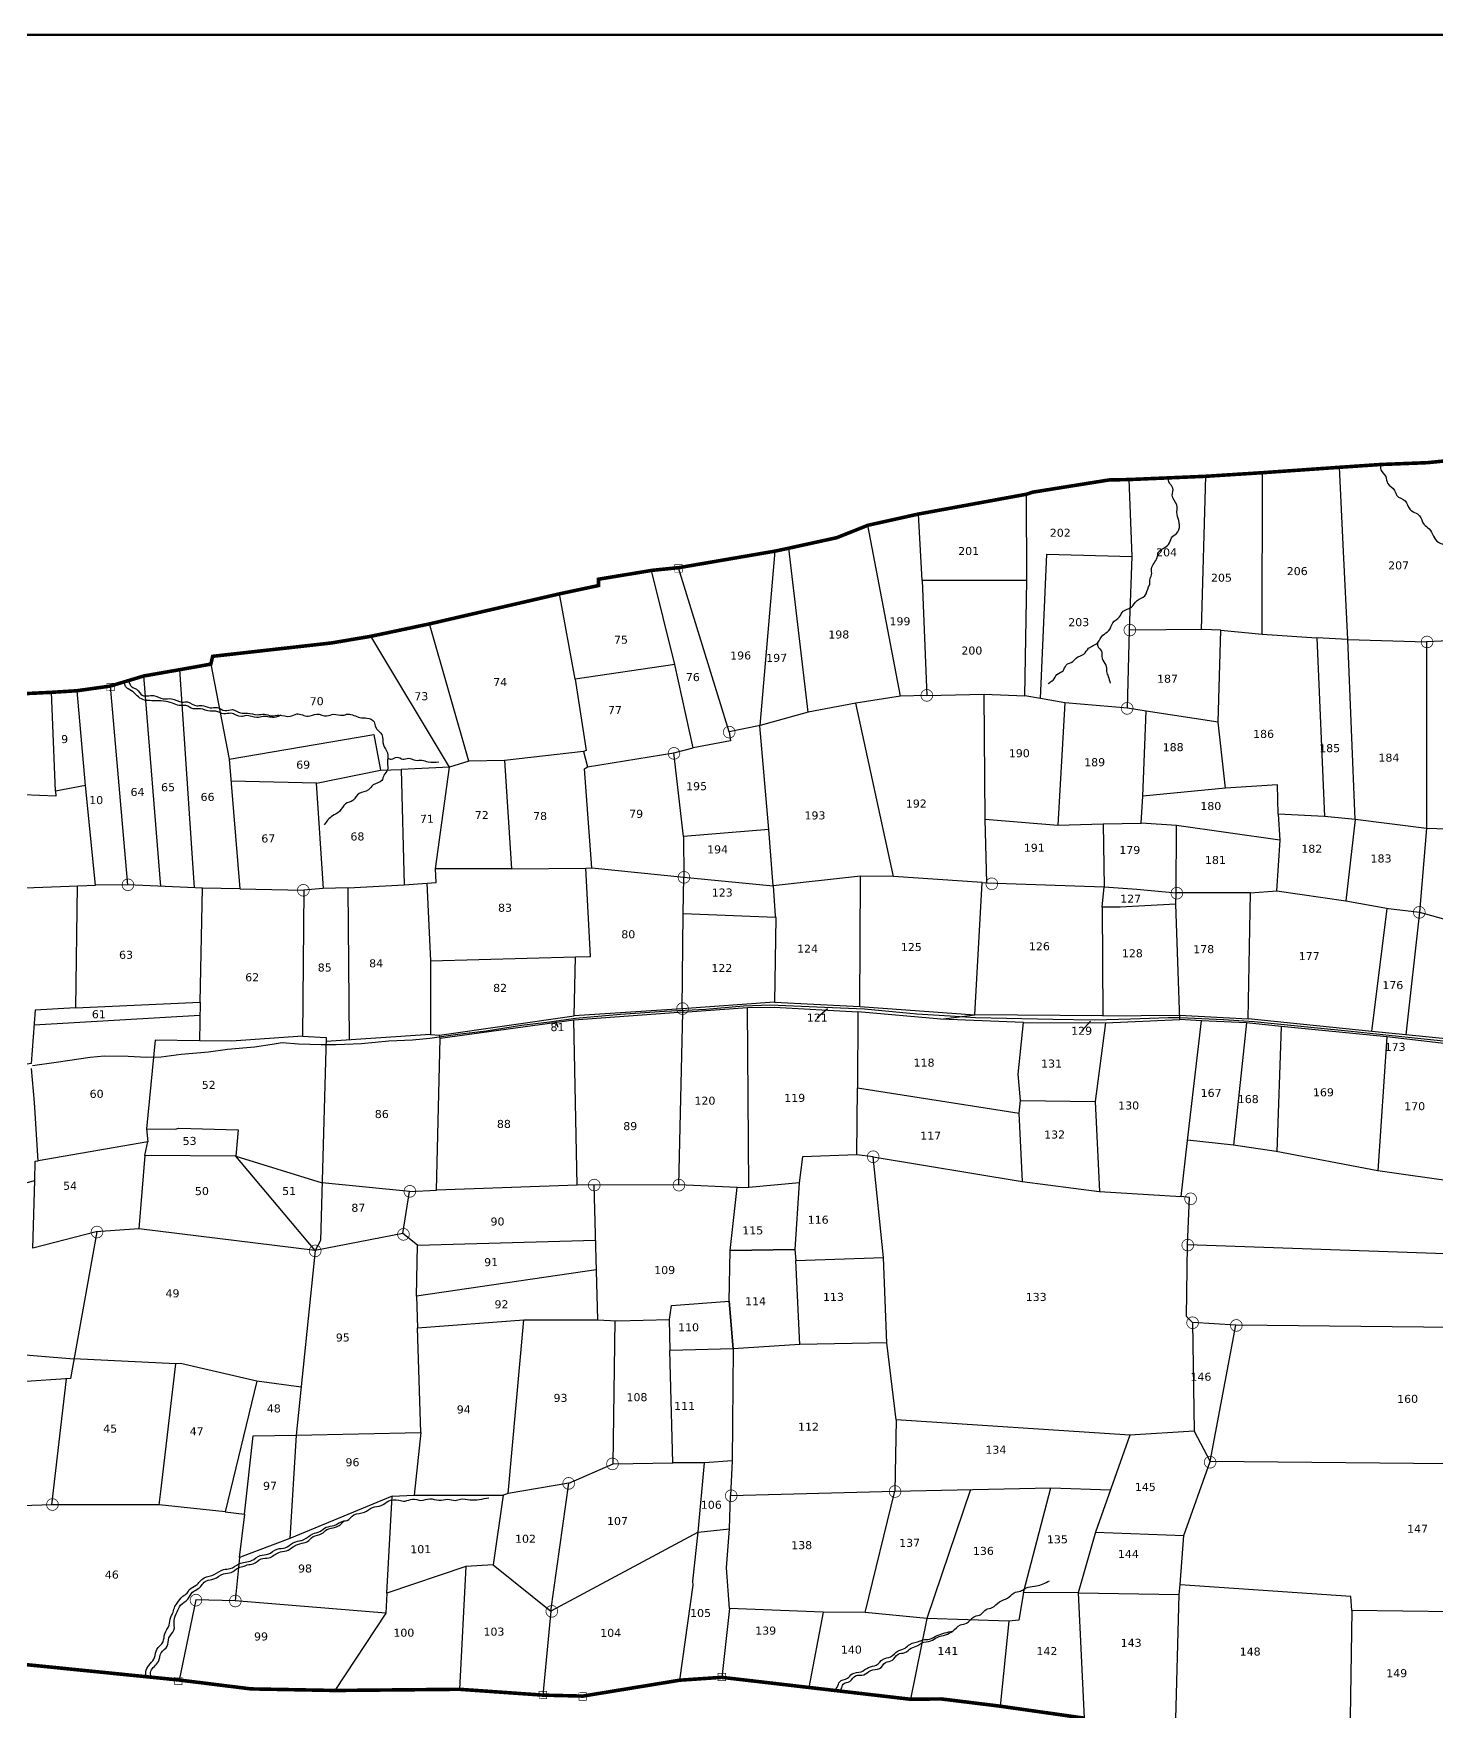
# Model space of a CAD drawing. Header units: inches. Extents: x 735322 to 757648, y 1636749 to 1657822.
# Drawn here: x 737486 to 740642, y 1638654 to 1642429 of the extents above; entities that cross this region are included whole.
import ezdxf
from ezdxf.enums import TextEntityAlignment as Align

# ---------------------------------------------------------------- set-up
doc = ezdxf.new("R2010")
doc.units = ezdxf.units.IN
doc.header["$MEASUREMENT"] = 0
doc.linetypes.add('ACAD_ISO02W100', pattern=[15, 12, -3])
for name, color, linetype in [('CART TRACK', 6, 'Continuous'), ('PLOT', 7, 'Continuous'), ('PLOT NO', 7, 'Continuous'), ('TANKS-STREAM', 4, 'Continuous'), ('VILLAGE BOUNDRY', 5, 'Continuous'), ('VILLAGE STONES', 240, 'Continuous')]:
    doc.layers.add(name, color=color, linetype=linetype)
doc.styles.get("Standard").update_dxf_attribs({"font": 'verdana.ttf'})

msp = doc.modelspace()

# ---------------------------------------------------------------- hatches: boundary and pattern name
at = {"layer": 'VILLAGE STONES'}
h = msp.add_hatch(color=256, dxfattribs=at)
edge = h.paths.add_edge_path(flags=16)
edge.add_arc((739951.9, 1641086.7), 12.5, 0.2929, 360.2929)
edge = h.paths.add_edge_path()
edge.add_arc((739951.9, 1641086.7), 14.1, 0.2929, 360.2929)
h = msp.add_hatch(color=256, dxfattribs=at)
edge = h.paths.add_edge_path(flags=16)
edge.add_arc((740620.6, 1641059.9), 12.5, 0.2929, 360.2929)
edge = h.paths.add_edge_path()
edge.add_arc((740620.6, 1641059.9), 14.1, 0.2929, 360.2929)
h = msp.add_hatch(color=256, dxfattribs=at)
edge = h.paths.add_edge_path(flags=16)
edge.add_arc((739495.2, 1640939.7), 12.5, 0.2929, 360.2929)
edge = h.paths.add_edge_path()
edge.add_arc((739495.2, 1640939.7), 14.1, 0.2929, 360.2929)
h = msp.add_hatch(color=256, dxfattribs=at)
edge = h.paths.add_edge_path(flags=16)
edge.add_arc((739945.9, 1640910.5), 12.5, 0.2929, 360.2929)
edge = h.paths.add_edge_path()
edge.add_arc((739945.9, 1640910.5), 14.1, 0.2929, 360.2929)
h = msp.add_hatch(color=256, dxfattribs=at)
edge = h.paths.add_edge_path(flags=16)
edge.add_arc((739050.7, 1640857.1), 12.5, 0.2929, 360.2929)
edge = h.paths.add_edge_path()
edge.add_arc((739050.7, 1640857.1), 14.1, 0.2929, 360.2929)
h = msp.add_hatch(color=256, dxfattribs=at)
edge = h.paths.add_edge_path(flags=16)
edge.add_arc((738926.4, 1640809.2), 12.5, 0.2929, 360.2929)
edge = h.paths.add_edge_path()
edge.add_arc((738926.4, 1640809.2), 14.1, 0.2929, 360.2929)
h = msp.add_hatch(color=256, dxfattribs=at)
edge = h.paths.add_edge_path(flags=16)
edge.add_arc((738948.9, 1640530.3), 12.5, 0.2929, 360.2929)
edge = h.paths.add_edge_path()
edge.add_arc((738948.9, 1640530.3), 14.1, 0.2929, 360.2929)
h = msp.add_hatch(color=256, dxfattribs=at)
edge = h.paths.add_edge_path(flags=16)
edge.add_arc((737698, 1640513.6), 12.5, 0.2929, 360.2929)
edge = h.paths.add_edge_path()
edge.add_arc((737698, 1640513.6), 14.1, 0.2929, 360.2929)
h = msp.add_hatch(color=256, dxfattribs=at)
edge = h.paths.add_edge_path(flags=16)
edge.add_arc((738092.6, 1640501.2), 12.5, 0.2929, 360.2929)
edge = h.paths.add_edge_path()
edge.add_arc((738092.6, 1640501.2), 14.1, 0.2929, 360.2929)
h = msp.add_hatch(color=256, dxfattribs=at)
edge = h.paths.add_edge_path(flags=16)
edge.add_arc((739641.4, 1640515.9), 12.5, 0.2929, 360.2929)
edge = h.paths.add_edge_path()
edge.add_arc((739641.4, 1640515.9), 14.1, 0.2929, 360.2929)
h = msp.add_hatch(color=256, dxfattribs=at)
edge = h.paths.add_edge_path(flags=16)
edge.add_arc((740057.7, 1640494.6), 12.5, 0.2929, 360.2929)
edge = h.paths.add_edge_path()
edge.add_arc((740057.7, 1640494.6), 14.1, 0.2929, 360.2929)
h = msp.add_hatch(color=256, dxfattribs=at)
edge = h.paths.add_edge_path(flags=16)
edge.add_arc((740603.2, 1640451.6), 12.5, 0.2929, 360.2929)
edge = h.paths.add_edge_path()
edge.add_arc((740603.2, 1640451.6), 14.1, 0.2929, 360.2929)
h = msp.add_hatch(color=256, dxfattribs=at)
edge = h.paths.add_edge_path(flags=16)
edge.add_arc((738945.7, 1640235), 12.5, 0.2929, 360.2929)
edge = h.paths.add_edge_path()
edge.add_arc((738945.7, 1640235), 14.1, 0.2929, 360.2929)
h = msp.add_hatch(color=256, dxfattribs=at)
edge = h.paths.add_edge_path(flags=16)
edge.add_arc((739374.5, 1639901.8), 12.5, 0.2929, 360.2929)
edge = h.paths.add_edge_path()
edge.add_arc((739374.5, 1639901.8), 14.1, 0.2929, 360.2929)
h = msp.add_hatch(color=256, dxfattribs=at)
edge = h.paths.add_edge_path(flags=16)
edge.add_arc((738332.2, 1639823.9), 12.5, 0.2929, 360.2929)
edge = h.paths.add_edge_path()
edge.add_arc((738332.2, 1639823.9), 14.1, 0.2929, 360.2929)
h = msp.add_hatch(color=256, dxfattribs=at)
edge = h.paths.add_edge_path(flags=16)
edge.add_arc((738747.1, 1639838), 12.5, 0.2929, 360.2929)
edge = h.paths.add_edge_path()
edge.add_arc((738747.1, 1639838), 14.1, 0.2929, 360.2929)
h = msp.add_hatch(color=256, dxfattribs=at)
edge = h.paths.add_edge_path(flags=16)
edge.add_arc((738937.5, 1639837.8), 12.5, 0.2929, 360.2929)
edge = h.paths.add_edge_path()
edge.add_arc((738937.5, 1639837.8), 14.1, 0.2929, 360.2929)
h = msp.add_hatch(color=256, dxfattribs=at)
edge = h.paths.add_edge_path(flags=16)
edge.add_arc((740088.7, 1639807.1), 12.5, 0.2929, 360.2929)
edge = h.paths.add_edge_path()
edge.add_arc((740088.7, 1639807.1), 14.1, 0.2929, 360.2929)
h = msp.add_hatch(color=256, dxfattribs=at)
edge = h.paths.add_edge_path(flags=16)
edge.add_arc((737628.4, 1639732.4), 12.5, 0.2929, 360.2929)
edge = h.paths.add_edge_path()
edge.add_arc((737628.4, 1639732.4), 14.1, 0.2929, 360.2929)
h = msp.add_hatch(color=256, dxfattribs=at)
edge = h.paths.add_edge_path(flags=16)
edge.add_arc((738317.8, 1639727.1), 12.5, 0.2929, 360.2929)
edge = h.paths.add_edge_path()
edge.add_arc((738317.8, 1639727.1), 14.1, 0.2929, 360.2929)
h = msp.add_hatch(color=256, dxfattribs=at)
edge = h.paths.add_edge_path(flags=16)
edge.add_arc((740082.2, 1639703), 12.5, 0.2929, 360.2929)
edge = h.paths.add_edge_path()
edge.add_arc((740082.2, 1639703), 14.1, 0.2929, 360.2929)
h = msp.add_hatch(color=256, dxfattribs=at)
edge = h.paths.add_edge_path(flags=16)
edge.add_arc((738119.4, 1639689.9), 12.5, 0.2929, 360.2929)
edge = h.paths.add_edge_path()
edge.add_arc((738119.4, 1639689.9), 14.1, 0.2929, 360.2929)
h = msp.add_hatch(color=256, dxfattribs=at)
edge = h.paths.add_edge_path(flags=16)
edge.add_arc((740093.2, 1639528.3), 12.5, 0.2929, 360.2929)
edge = h.paths.add_edge_path()
edge.add_arc((740093.2, 1639528.3), 14.1, 0.2929, 360.2929)
h = msp.add_hatch(color=256, dxfattribs=at)
edge = h.paths.add_edge_path(flags=16)
edge.add_arc((740191.5, 1639522.2), 12.5, 0.2929, 360.2929)
edge = h.paths.add_edge_path()
edge.add_arc((740191.5, 1639522.2), 14.1, 0.2929, 360.2929)
h = msp.add_hatch(color=256, dxfattribs=at)
edge = h.paths.add_edge_path(flags=16)
edge.add_arc((738788.1, 1639210.7), 12.5, 0.2929, 360.2929)
edge = h.paths.add_edge_path()
edge.add_arc((738788.1, 1639210.7), 14.1, 0.2929, 360.2929)
h = msp.add_hatch(color=256, dxfattribs=at)
edge = h.paths.add_edge_path(flags=16)
edge.add_arc((740132.6, 1639214.4), 12.5, 0.2929, 360.2929)
edge = h.paths.add_edge_path()
edge.add_arc((740132.6, 1639214.4), 14.1, 0.2929, 360.2929)
h = msp.add_hatch(color=256, dxfattribs=at)
edge = h.paths.add_edge_path(flags=16)
edge.add_arc((738689.5, 1639166.9), 12.5, 0.2929, 360.2929)
edge = h.paths.add_edge_path()
edge.add_arc((738689.5, 1639166.9), 14.1, 0.2929, 360.2929)
h = msp.add_hatch(color=256, dxfattribs=at)
edge = h.paths.add_edge_path(flags=16)
edge.add_arc((739055.2, 1639139.1), 12.5, 0.2929, 360.2929)
edge = h.paths.add_edge_path()
edge.add_arc((739055.2, 1639139.1), 14.1, 0.2929, 360.2929)
h = msp.add_hatch(color=256, dxfattribs=at)
edge = h.paths.add_edge_path(flags=16)
edge.add_arc((739423.8, 1639148.6), 12.5, 0.2929, 360.2929)
edge = h.paths.add_edge_path()
edge.add_arc((739423.8, 1639148.6), 14.1, 0.2929, 360.2929)
h = msp.add_hatch(color=256, dxfattribs=at)
edge = h.paths.add_edge_path(flags=16)
edge.add_arc((737528.2, 1639119.3), 12.5, 0.2929, 360.2929)
edge = h.paths.add_edge_path()
edge.add_arc((737528.2, 1639119.3), 14.1, 0.2929, 360.2929)
h = msp.add_hatch(color=256, dxfattribs=at)
edge = h.paths.add_edge_path(flags=16)
edge.add_arc((737851.1, 1638904.1), 12.5, 0.2929, 360.2929)
edge = h.paths.add_edge_path()
edge.add_arc((737851.1, 1638904.1), 14.1, 0.2929, 360.2929)
h = msp.add_hatch(color=256, dxfattribs=at)
edge = h.paths.add_edge_path(flags=16)
edge.add_arc((737939.7, 1638902.2), 12.5, 0.2929, 360.2929)
edge = h.paths.add_edge_path()
edge.add_arc((737939.7, 1638902.2), 14.1, 0.2929, 360.2929)
h = msp.add_hatch(color=256, dxfattribs=at)
edge = h.paths.add_edge_path(flags=16)
edge.add_arc((738651.5, 1638879), 12.5, 0.2929, 360.2929)
edge = h.paths.add_edge_path()
edge.add_arc((738651.5, 1638879), 14.1, 0.2929, 360.2929)

# ---------------------------------------------------------------- linework, layer by layer
at = {"layer": 'CART TRACK'}
msp.add_lwpolyline([(737483.1, 1640107.1), (737536.8, 1640114.8), (737613.3, 1640125.8), (737644.3, 1640128.6), (737698.5, 1640128.3), (737739.9, 1640125.4), (737773.1, 1640126.5), (737817.7, 1640132.8), (737879, 1640138), (737922.3, 1640144.1), (737982.4, 1640149.2), (738022.6, 1640154.9), (738045.3, 1640159), (738081.5, 1640155.8), (738133, 1640154), (738166.7, 1640154.4), (738223.3, 1640156.8), (738284.8, 1640162.8), (738338.5, 1640164.7), (738376.9, 1640168.8), (738440.1, 1640177.7), (738504.1, 1640185.2), (738583.2, 1640198.1), (738646.1, 1640205.4), (738704.6, 1640213.3), (738806.2, 1640222.2), (738905.1, 1640229.6), (738997.9, 1640233.9), (739083, 1640241.4), (739143.9, 1640243.7), (739265.1, 1640238), (739355.2, 1640234.2), (739473, 1640223), (739548.1, 1640218.8), (739604.4, 1640215.1), (739674.5, 1640213.3), (739778.9, 1640211), (739872.2, 1640209.7), (739953.7, 1640212), (740039.1, 1640214.7), (740065.4, 1640215.2), (740162.7, 1640210.5), (740231.8, 1640206), (740366.4, 1640192.5), (740450.1, 1640184.3), (740578, 1640170.9), (740672.1, 1640160.9)], dxfattribs=at)
at = {"layer": 'PLOT', "color": 5, "const_width": 5.82}
msp.add_lwpolyline([(735324.5, 1642425.8), (750031.3, 1642425.8), (750031.3, 1636751.6), (735324.5, 1636751.6)], close=True, dxfattribs=at)
at = {"layer": 'PLOT'}
for points in [[(740442.2, 1641065.3), (740432.8, 1641263.6), (740423.5, 1641452.8)], [(740054.4, 1638608.3), (740063.2, 1638916.5), (740065.2, 1638939.7), (740073.5, 1639049.9), (740132.8, 1639216.1), (740190.7, 1639522.6), (740092.8, 1639528.9), (740079.2, 1639542.2), (740081.4, 1639703.4), (740085.9, 1639810.1), (740067.1, 1639812.4), (740081.3, 1639938.2), (740113.3, 1640207.3), (740064.3, 1640210.8), (740055.5, 1640470), (740056.5, 1640495.2), (740057.2, 1640646.8), (739977.4, 1640652.5), (739981.1, 1640712.6), (739988.9, 1640904.2), (739946.8, 1640911.1), (739951, 1641086.8), (739957, 1641252.1), (739950.8, 1641425.3)], [(740113.3, 1641088.1), (740122.7, 1641432.6)], [(740249.9, 1641077.2), (740250.5, 1641440.8)], [(739750.8, 1640932.7), (739715.4, 1640938.4), (739720.5, 1641197.9), (739719.1, 1641392.2)], [(739720.5, 1641197.9), (739484.4, 1641197.9), (739476.3, 1641347.7)], [(739495.3, 1640939.5), (739436.3, 1640937.7), (739362.7, 1641322.4)], [(739228.3, 1640901.8), (739120.4, 1640871.7), (739154.1, 1641264.3)], [(739436.3, 1640937.7), (739335.7, 1640922.4), (739228.3, 1640901.8), (739184.9, 1641270.9)], [(739120.4, 1640871.7), (739050.9, 1640857.7), (738936.4, 1641227)], [(739946.8, 1640911.1), (739805.4, 1640923.2), (739750.8, 1640932.7), (739765, 1641257.3), (739957, 1641252.1)], [(739050.9, 1640857.7), (739053.3, 1640837.8), (738969.3, 1640821.6), (738928.2, 1641009.1), (738875.8, 1641220.8)], [(739484.4, 1641197.9), (739495.3, 1640939.5), (739624.3, 1640942.8), (739715.4, 1640938.4)], [(738928.2, 1641009.1), (738704.1, 1640976.3), (738669, 1641168.2)], [(738722.8, 1640813.8), (738544.8, 1640793), (738465.1, 1640791.5), (738376.7, 1641100.6)], [(740150.5, 1640879.6), (740156.3, 1641086.6), (740114.4, 1641088.1), (739951, 1641086.8)], [(740156.3, 1641086.6), (740249.9, 1641077.2), (740372.9, 1641068.9), (740389.6, 1640667.4)], [(738465.1, 1640791.5), (738421.7, 1640778.1), (738244.3, 1641072.6)], [(740459.1, 1640660.4), (740442.2, 1641065.3), (740372.9, 1641068.9)], [(740442.2, 1641065.3), (740619.4, 1641060.1), (740619, 1640640.5)], [(740817.3, 1640634.6), (740823, 1640844), (740814.3, 1640848), (740816.9, 1641068.9), (740619.4, 1641060.1)], [(737884.5, 1641010), (737925.9, 1640796.3), (737949.5, 1640504.5), (738093.4, 1640501.7), (738090.5, 1640172.9), (738143.8, 1640170.3), (738131.5, 1639713.3), (738119, 1639690.5), (738076.5, 1639275.1), (738061.9, 1639042.5), (737949.1, 1638999.8), (737939.5, 1638902.6), (737850.5, 1638904.8), (737812.9, 1638724.5)], [(737847.5, 1640506.5), (737814.9, 1640997.6)], [(737698, 1640513.2), (737658.5, 1640960.7)], [(737772, 1640509.9), (737733.8, 1640983.4)], [(738704.1, 1640976.3), (738728.6, 1640815.7), (738722.8, 1640813.8), (738732, 1640778.8), (738926, 1640810.3), (738969.3, 1640821.6)], [(737535.2, 1640724.4), (737526.1, 1640946.6)], [(737602.9, 1640737), (737583.5, 1640950.2)], [(739619.8, 1640518.9), (739420.2, 1640531.9), (739335.7, 1640922.4)], [(739626.2, 1640660.9), (739624.3, 1640942.8)], [(739805.4, 1640923.2), (739789.9, 1640647.7), (739892.3, 1640650.4), (739977.4, 1640652.5)], [(740166.8, 1640730.7), (740150.5, 1640879.6), (739988.9, 1640904.2)], [(737925.9, 1640796.3), (738251.4, 1640851.8), (738266.2, 1640771.7)], [(739420.2, 1640531.9), (739346.2, 1640533.2), (739149.6, 1640510.9), (739140.1, 1640637.8), (739119.3, 1640871.4)], [(739140.1, 1640637.8), (738947.8, 1640621.9), (738926, 1640810.3)], [(738137.6, 1640505.1), (738122.4, 1640742.1), (738266.2, 1640771.7), (738312.4, 1640773.3)], [(738421.7, 1640778.1), (738312.4, 1640773.3), (738319.8, 1640513.3), (738391.1, 1640519), (738390, 1640549.5)], [(738560.9, 1640549.3), (738390, 1640549.5), (738421.7, 1640778.1)], [(738544.8, 1640793), (738560.9, 1640549.3), (738728.5, 1640551.3)], [(738741.5, 1640551.6), (738724.8, 1640774.8), (738732, 1640778.8)], [(737255.3, 1640489.4), (737406.8, 1640504.4), (737624.7, 1640513.1), (737602.9, 1640737.2), (737535.2, 1640724.4), (737535.7, 1640712.6), (737351.5, 1640720.1), (737344.9, 1640766)], [(738122.4, 1640742.1), (737929.9, 1640746.6)], [(740285.9, 1640672.7), (740284.4, 1640738.5), (740166.8, 1640730.7), (739981.1, 1640712.6)], [(739630.1, 1640518.3), (739626.2, 1640660.9), (739789.9, 1640647.7)], [(740459.1, 1640660.4), (740389.6, 1640667.4), (740285.9, 1640672.7), (740289.2, 1640613.9), (740281.7, 1640500.2)], [(740619, 1640640.5), (740459.1, 1640660.4), (740437.8, 1640477.4)], [(738947.8, 1640621.9), (738948.4, 1640530.6), (739149.6, 1640510.9), (739154.3, 1640443.8), (739155.5, 1640439.5), (739152.5, 1640249.8), (739344.2, 1640239.4), (739346.2, 1640533.2)], [(739892.3, 1640650.4), (739894.2, 1640508.8), (739968, 1640503.8), (740056.5, 1640495.2)], [(740289.2, 1640613.9), (740057.2, 1640646.8)], [(740807.2, 1640634), (740619, 1640640.5), (740603.9, 1640451.8)], [(738945, 1640234.6), (738701.8, 1640218.8), (738704.9, 1640351.6), (738736.7, 1640352.5), (738738.6, 1640352.5), (738728.5, 1640551.3), (738741.5, 1640551.6), (738948.4, 1640530.6)], [(737583.8, 1640511.5), (737580.1, 1640236.8), (737489.4, 1640231.2), (737480.6, 1640111.5), (737254.7, 1640074.1)], [(737860.7, 1640249.8), (737865.7, 1640505.7), (737698, 1640513.2), (737624.7, 1640513.1)], [(738196.2, 1640164.2), (738193.6, 1640507), (738136.7, 1640505.1), (738093.4, 1640501.7)], [(738193.6, 1640507), (738319.8, 1640513.3)], [(738370.5, 1640517.4), (738378.9, 1640342.7), (738704.9, 1640351.6)], [(738947.1, 1640449), (738948.4, 1640530.6)], [(739891, 1640218.4), (739603.2, 1640221.3), (739619.8, 1640518.9), (739630.1, 1640518.3), (739894.2, 1640508.8)], [(740055.5, 1640470), (739930.4, 1640463.3), (739889.6, 1640463.3), (739894.2, 1640508.8)], [(737949.5, 1640504.5), (737865.7, 1640505.7)], [(740064, 1640220), (740217.8, 1640211.8), (740223.3, 1640495.6), (740056.5, 1640495.2)], [(740223.3, 1640495.6), (740282.5, 1640500.2), (740437.8, 1640477.4), (740533.9, 1640460.1), (740603.9, 1640451.8), (740572.6, 1640176), (740496.7, 1640183.8), (740530.8, 1640460.6)], [(738945, 1640234.6), (738947.1, 1640449), (739155.1, 1640440.9)], [(739889.6, 1640463.3), (739891, 1640218.4), (740064, 1640220)], [(740603.9, 1640451.8), (740792.6, 1640399.8), (741116.1, 1640445.1), (741200.5, 1640452.2), (741194.2, 1640281), (741258.1, 1640243.2), (741235.6, 1640186), (741114.5, 1640178.2), (740883.2, 1640147.3), (740783, 1640155.3), (740572.6, 1640176)], [(738378.9, 1640342.7), (738378.9, 1640176.4), (738398.9, 1640174.9), (738701.8, 1640218.8)], [(737580.1, 1640236.8), (737860.7, 1640249.8), (737858.9, 1640162.3), (737759.1, 1640164), (737739.6, 1639964.8), (737742.9, 1639935.3), (737496.3, 1639892.7)], [(739152.5, 1640249.8), (738945, 1640234.6), (738946, 1640227.1), (739091.7, 1640237.5)], [(737487, 1640198.8), (737860.1, 1640220.1)], [(738947.3, 1640227.2), (738701, 1640209), (738400.5, 1640167.6), (738398.9, 1640174.9)], [(738937.4, 1639838.2), (738708.5, 1639838.1), (738701, 1640209)], [(739068.6, 1639832.5), (738937.4, 1639838.2), (738946, 1640227.1)], [(739095.1, 1639833.5), (739091.7, 1640237.5), (739152, 1640238.2), (739339.8, 1640227.7)], [(739527, 1640210.9), (739339.8, 1640227.7), (739339, 1640056.5), (739703.3, 1640000.1)], [(739344.2, 1640239.4), (739603.2, 1640221.3)], [(739712.5, 1640204.1), (739527, 1640210.9), (739603.2, 1640221.3)], [(739897, 1640202.8), (740064.3, 1640210.8)], [(740214.2, 1640203), (740113.3, 1640207.3)], [(740496.7, 1640183.8), (740217.8, 1640211.8)], [(738090.5, 1640172.9), (737930.7, 1640161.7), (737858.9, 1640162.3)], [(738378.9, 1640176.4), (738143.6, 1640160.7)], [(738708.5, 1639838.1), (738392.5, 1639826.9), (738400.5, 1640167.6)], [(739706.3, 1640028), (739701.1, 1640087.8), (739712.5, 1640204.1), (739897, 1640202.8)], [(739897, 1640202.8), (739873.9, 1640026), (739883.4, 1639823.4), (740067.1, 1639812.4)], [(740292.4, 1640195.1), (740214.2, 1640203), (740184.9, 1639927.5)], [(740529.9, 1640171.3), (740292.4, 1640195.1), (740282.5, 1639913)], [(740697.4, 1640152.2), (740529.9, 1640171.3), (740509.8, 1639870.4)], [(737254.5, 1640064.6), (737290.9, 1639795.7), (737488.5, 1639848.4), (737489, 1639892), (737496.3, 1639892.7), (737487.7, 1640023.8), (737481.2, 1640100.2)], [(739374.6, 1639901.9), (739338, 1639905.9), (739339, 1640056.5)], [(739710.5, 1639846.1), (739703.3, 1640000.1), (739706.3, 1640028), (739873.9, 1640026)], [(737739.6, 1639964.8), (737804.1, 1639963.9), (737812.6, 1639966.4), (737946.1, 1639962.3), (737941.1, 1639902.8), (737736, 1639904.7), (737736, 1639904.7), (737742.8, 1639936.2)], [(737736, 1639904.7), (737722.8, 1639739.9), (737626.8, 1639732.7), (737484.4, 1639696), (737488.5, 1639848.4)], [(738119, 1639690.5), (737941.1, 1639902.8), (738135, 1639842.9)], [(739338, 1639905.9), (739215.6, 1639901.5), (739207.9, 1639843.3), (739198.6, 1639692.9), (739200.5, 1639668.2), (739397.5, 1639675.1)], [(741017.9, 1639825.4), (740847.6, 1639828.5), (740689.1, 1639844.3), (740509.8, 1639870.4), (740281.2, 1639913.3), (740184.9, 1639927.5), (740081.4, 1639939.2)], [(739426.2, 1639310.2), (739405.4, 1639483.4), (739397.5, 1639675.1), (739374.6, 1639901.9), (739710, 1639846.2), (739882.6, 1639823.2), (739883.4, 1639823.4)], [(738331.3, 1639823.5), (738135, 1639842.9)], [(738746.1, 1639838.1), (738754.2, 1639535.1), (738797.6, 1639532.9), (738916.2, 1639535.4), (738920.9, 1639566.9), (739050.7, 1639576.8)], [(739198.6, 1639692.9), (739053, 1639690.9), (739068.6, 1639832.5), (739095.1, 1639833.5), (739209.1, 1639843.7)], [(738349.1, 1639703), (738316.1, 1639729.3), (738331.3, 1639823.5), (738392.5, 1639826.9)], [(737627.9, 1639732.8), (737568.7, 1639402.6), (737237.6, 1639380.6), (737239.5, 1639474.6), (737576.6, 1639447.1)], [(738119, 1639690.5), (737722.8, 1639739.9)], [(738316.1, 1639729.3), (738119, 1639690.5)], [(738347.5, 1639588.1), (738349.1, 1639703), (738749.5, 1639713.7)], [(739209.8, 1639479.1), (739059.4, 1639469.4), (739050.7, 1639576.8), (739053, 1639690.9), (739198.6, 1639692.9)], [(741266.1, 1639660.7), (740897.6, 1639675.2), (740081.4, 1639703.4)], [(738751.2, 1639647), (738347.5, 1639588.1), (738349.2, 1639516.6), (738588.7, 1639534.5)], [(739405.4, 1639483.4), (739209.8, 1639479.1), (739200.5, 1639668.2)], [(739050.7, 1639576.8), (739059.4, 1639469.4), (738917.9, 1639465.8), (738916.5, 1639535.4)], [(738553.3, 1639144.1), (738588.7, 1639534.5), (738754.2, 1639535.1)], [(738789.4, 1639211), (738794.3, 1639533.1)], [(740092.8, 1639528.9), (740096.4, 1639284), (740132.8, 1639216.1)], [(738076.5, 1639275.1), (738356.9, 1639281.7), (738349.2, 1639516.6)], [(741114.3, 1639234.7), (740964.1, 1639514.8), (740190.7, 1639522.6)], [(739057.6, 1639217.7), (738995, 1639213.4), (738923.6, 1639212.9), (738917, 1639465.7), (738917.9, 1639465.8)], [(739059.4, 1639469.4), (739057.6, 1639217.7), (739053.8, 1639139.8)], [(738087.5, 1639383.1), (737987.8, 1639397), (737816.4, 1639436.6), (737806.1, 1639436), (737576.6, 1639447.1)], [(737916.4, 1639102.7), (737768.3, 1639118.7), (737772.1, 1639148.5), (737806.1, 1639436)], [(737768.3, 1639118.7), (737526.6, 1639118.6), (737560, 1639402)], [(737987.8, 1639397), (737916.4, 1639102.7), (737960, 1639097.5), (737979.8, 1639273.9), (738076.5, 1639275.1)], [(739951.8, 1639275.6), (739426.2, 1639310.2), (739423.3, 1639149.3), (739774.5, 1639156.5)], [(738356.9, 1639281.7), (738342, 1639140.2)], [(740096.4, 1639284), (739951.8, 1639275.6), (739874.4, 1639057.3), (740073.5, 1639049.9)], [(741114.3, 1639234.7), (740897.1, 1639245.3), (740666.7, 1639210.8), (740132.8, 1639216.1)], [(738649.7, 1638879.1), (738689.8, 1639167.2), (738789.4, 1639211), (738923.6, 1639212.9)], [(738981.1, 1639057.1), (738995, 1639213.4)], [(738689.8, 1639167.2), (738553.3, 1639144.1), (738542.4, 1639140.3), (738519.9, 1638983.4), (738649.7, 1638879.1)], [(739051.3, 1638885.1), (739044.6, 1638976.7), (739051.6, 1639064.7), (739053.8, 1639139.8), (739423.3, 1639149.3)], [(739593.4, 1639152.8), (739494.9, 1638863.2), (739356.5, 1638876.3), (739423.3, 1639149.3)], [(739712.8, 1638921.1), (739774.5, 1639156.5), (739908.1, 1639152.4)], [(737526.6, 1639118.6), (737146.9, 1639106.2), (737064.7, 1639108.2), (737048.4, 1639106.7)], [(738292.3, 1639138.2), (738061.9, 1639042.5)], [(738280.5, 1638919.8), (738292.3, 1639138.2), (738342, 1639140.2), (738542.4, 1639140.3)], [(737949.1, 1638999.8), (737960.7, 1639097.4)], [(738981.1, 1639057.1), (738649.7, 1638879.1), (738631.5, 1638690.5)], [(738939.7, 1638724.1), (738969.8, 1638937.6), (738969.1, 1638946.8), (738981.1, 1639057.1), (739051.6, 1639064.7)], [(739874.4, 1639057.3), (739835.9, 1638920.9), (740063.2, 1638916.5)], [(738458.4, 1638979.5), (738280.5, 1638919.8), (738278, 1638874.5), (738163.6, 1638700.9)], [(738519.9, 1638983.4), (738458.4, 1638979.5), (738443.7, 1638703.6)], [(739835.9, 1638920.9), (739712.8, 1638921.1), (739702.1, 1638858.9), (739679.6, 1638857), (739660.5, 1638665.5)], [(740451.7, 1638880.7), (740449.4, 1638912.1), (740065.1, 1638938.6)], [(738278, 1638874.5), (737939.5, 1638902.6)], [(739261.7, 1638877.2), (739051.3, 1638885.1), (739034.4, 1638730.5)], [(739835.9, 1638920.9), (739849.3, 1638638.7)], [(739356.5, 1638876.3), (739261.7, 1638877.2), (739229.8, 1638707.7)], [(739679.6, 1638857), (739494.9, 1638863.2), (739458.3, 1638681.2)], [(740995.7, 1638843.7), (740680.7, 1638867.8), (740680.9, 1638878), (740451.7, 1638880.7), (740446.5, 1638592.2)]]:
    msp.add_lwpolyline(points, dxfattribs=at)
at = {"layer": 'PLOT NO'}
for points in [[(738660.2, 1640208.4), (738664.8, 1640193.5)], [(739271.5, 1640234.6), (739248.2, 1640214.1)], [(739863.5, 1640207.1), (739843.8, 1640184.8)]]:
    msp.add_lwpolyline(points, dxfattribs=at)
at = {"layer": 'TANKS-STREAM'}
for points in [[(740516.2, 1641459.6), (740516.9, 1641446.9), (740527.5, 1641432), (740531.9, 1641416.8), (740547.7, 1641400.9), (740552.5, 1641389.4), (740571.6, 1641377.3), (740581.6, 1641359), (740603.8, 1641343.7), (740613.3, 1641324.9), (740625.3, 1641314.2), (740646.1, 1641284.3), (740657.9, 1641279.1), (740670.8, 1641270.2), (740693.3, 1641270.2), (740720.2, 1641265.7), (740740.7, 1641270.7), (740761.8, 1641265.4), (740782.3, 1641273.3), (740800.2, 1641272.7), (740816.9, 1641272.2), (740838.7, 1641261.5), (740848.3, 1641238.2), (740862.3, 1641224), (740870.5, 1641201.2), (740877.8, 1641190.2), (740868.2, 1641164.7), (740869.4, 1641144), (740864.8, 1641132.9), (740863.5, 1641123.7), (740861, 1641114.4), (740857.5, 1641104.8)], [(739768.4, 1640965.4), (739775.4, 1640971.5), (739779.6, 1640974.2), (739787.9, 1640986.8), (739801.7, 1640995.2), (739808.8, 1641007.8), (739823.9, 1641016.2), (739831.2, 1641023.7), (739848.1, 1641032.5), (739859.3, 1641045.7), (739879.9, 1641058.7), (739891.3, 1641075), (739904.9, 1641085.7), (739913.6, 1641102.7), (739928.5, 1641116.3), (739937.3, 1641129.1), (739954.8, 1641137.8), (739968.7, 1641153.2), (739985.5, 1641163.5), (739994.3, 1641184.2), (739997.3, 1641191.8), (739996.7, 1641199.1), (740001, 1641211), (740000.6, 1641224.7), (740013.6, 1641249.6), (740016.2, 1641261.3), (740039.2, 1641279.3), (740045.6, 1641293.8), (740060.2, 1641307.8), (740063.1, 1641328), (740058.1, 1641347), (740057.3, 1641368.6), (740047.5, 1641390), (740048.9, 1641405.8), (740041, 1641417.6), (740038.8, 1641429.2)], [(739879.4, 1641058.3), (739880, 1641050.5), (739888, 1641039.3), (739889.5, 1641023), (739897.9, 1641008), (739899.8, 1640993.1), (739903.2, 1640982.5), (739907.9, 1640966.9)], [(738041.7, 1640895), (738030.5, 1640890.5), (738002, 1640892.1), (737988.3, 1640889.8), (737964, 1640894.3), (737953.4, 1640892.1), (737929.4, 1640899.4), (737913.6, 1640898), (737896.1, 1640904.1), (737883, 1640904.1), (737861.2, 1640909.6), (737844.6, 1640909.6), (737828.3, 1640916.6), (737813.5, 1640916.8), (737798.4, 1640922.1), (737756, 1640927.8), (737724.9, 1640933.6), (737713, 1640944.8), (737698.5, 1640954.2), (737692.9, 1640959.5), (737689.7, 1640970.1)], [(737699.6, 1640973.1), (737706.6, 1640958.9), (737717.1, 1640953.5), (737730.3, 1640940), (737755.2, 1640939.2), (737777.4, 1640931.8), (737796.1, 1640932.3), (737819.8, 1640924.4), (737832.1, 1640925), (737853.1, 1640916.1), (737864.1, 1640917.3), (737882.7, 1640911.7), (737898.7, 1640912.5), (737916.2, 1640905.6), (737933.2, 1640907.8), (737951.3, 1640900.5), (737967.1, 1640900), (737988.7, 1640896.1), (738005, 1640897.6), (738020.7, 1640894), (738038.2, 1640895.3), (738063.1, 1640892.9), (738077.8, 1640897.9), (738103.3, 1640892.9), (738122.9, 1640897.8), (738145.5, 1640893.5), (738160.5, 1640897.2), (738181.2, 1640895), (738192.8, 1640897.6), (738219.8, 1640889.9), (738235.7, 1640888.8), (738251.9, 1640879.9), (738254.9, 1640868.7), (738269.4, 1640851.4), (738272.7, 1640828.2), (738281.9, 1640810.8), (738281.6, 1640787.6), (738282.1, 1640772.3), (738274, 1640760.2), (738268.9, 1640748.2), (738250, 1640738.4), (738238.9, 1640727), (738218.4, 1640719.1), (738203.8, 1640703.5), (738187.5, 1640695.5), (738173.8, 1640678.7), (738157.9, 1640668.5), (738139.6, 1640648.7)], [(738282.2, 1640798.1), (738290.3, 1640796.3), (738303.4, 1640800.9), (738316.5, 1640796.4), (738328.9, 1640798.4), (738345.3, 1640793.7), (738359, 1640793.9), (738373.1, 1640790.3), (738397.7, 1640790.3)], [(737738.5, 1638731.9), (737739, 1638746.5), (737758, 1638775.3), (737763.2, 1638793.5), (737776.9, 1638810.4), (737780.9, 1638828.6), (737790.6, 1638847.8), (737794.3, 1638865.7), (737798.5, 1638873.8), (737802.5, 1638886.9), (737808.7, 1638897.5), (737821.3, 1638913), (737831.1, 1638920.1), (737836.8, 1638928.4), (737851.4, 1638937.6), (737859.7, 1638946.4), (737869.2, 1638954), (737892.3, 1638961.5), (737912.9, 1638973.2), (737928.1, 1638975), (737947.7, 1638986), (737976.3, 1638993.2), (737995.7, 1639004.6), (738013.1, 1639007.5), (738033.9, 1639019.1), (738052.1, 1639022), (738067.9, 1639032.2), (738083.5, 1639037.5), (738093.5, 1639040.4), (738113.6, 1639053.1), (738129.7, 1639058.7), (738144.3, 1639068.1), (738161.9, 1639072.2), (738184, 1639082.4), (738191.1, 1639083.5), (738206.4, 1639096.1), (738230.1, 1639101.8), (738247.9, 1639112.7), (738268, 1639116.9), (738283.4, 1639126.8), (738307.3, 1639129.2), (738321.4, 1639127.2), (738338, 1639131.6), (738357.2, 1639128.7), (738377.3, 1639132.3), (738397.3, 1639128.9), (738417.4, 1639131.2), (738434.3, 1639128.6), (738446.4, 1639131.4), (738467.3, 1639130.2), (738509.6, 1639134.7)], [(737750.1, 1638730.8), (737749.6, 1638744.3), (737766.6, 1638765.8), (737772.5, 1638785.5), (737786.6, 1638800.9), (737790.2, 1638819.1), (737801.5, 1638837), (737801.9, 1638858.4), (737808.8, 1638877.9), (737816.6, 1638892.8), (737832.9, 1638906.7), (737843.1, 1638921.9), (737856.2, 1638930), (737874.5, 1638947.8), (737891.4, 1638951.9), (737913, 1638963.6), (737930.4, 1638966.7), (737946.8, 1638977.2), (737959.5, 1638980.7), (737966.6, 1638983.5), (737979.7, 1638985.6), (737997.5, 1638997), (738015.1, 1638999.4), (738037.2, 1639011.4), (738054.6, 1639015.2), (738069.4, 1639024.1), (738090.1, 1639032.5), (738102.1, 1639035.9), (738114.4, 1639047), (738134.5, 1639053.9), (738145.6, 1639062.8), (738164.7, 1639068), (738184.7, 1639082.5)], [(739298.4, 1638699.8), (739302.6, 1638704.6), (739307.1, 1638714.9), (739322.7, 1638721.8), (739335, 1638734.2), (739353.4, 1638736.3), (739369.2, 1638746), (739388.6, 1638750.1), (739402.6, 1638763.6), (739417.7, 1638769.2), (739430.5, 1638782.6), (739446.1, 1638786.2), (739459.7, 1638796.1), (739475.2, 1638802.2), (739483.8, 1638808.2), (739504.2, 1638812.5), (739518.7, 1638820.3), (739537.4, 1638826.2), (739553.5, 1638834.4), (739570.8, 1638848.3), (739584.4, 1638852.4), (739593.6, 1638859.9), (739603.2, 1638867.7), (739616.8, 1638872), (739628.6, 1638883.4), (739642.6, 1638887.5), (739658.7, 1638900.7), (739676.8, 1638908.6), (739691.4, 1638920.5), (739706, 1638924.6), (739715, 1638929.3), (739723.1, 1638933.3), (739742.2, 1638936.2), (739771.1, 1638947.6)], [(739285.7, 1638701.2), (739293.8, 1638708.6), (739299.3, 1638720.7), (739316.6, 1638728.3), (739327.4, 1638738.2), (739347.5, 1638743.1), (739364.4, 1638753), (739381.5, 1638758.2), (739396.8, 1638771.1), (739413.6, 1638777), (739431, 1638790.4), (739446.3, 1638796.3), (739456.8, 1638804.7), (739480.2, 1638812.3), (739486.3, 1638814.6), (739501.1, 1638816.5), (739518.7, 1638824.4), (739553.5, 1638834.4)]]:
    msp.add_spline(points, degree=3, dxfattribs=at)
at = {"layer": 'VILLAGE BOUNDRY', "linetype": 'ACAD_ISO02W100', "ltscale": 2, "const_width": 8}
for points in [[(737341.8, 1640937.6), (737526.1, 1640946.6), (737582.8, 1640950.1), (737658.5, 1640960.7), (737733.8, 1640983.4), (737814.9, 1640997.6), (737884.5, 1641010), (737888.6, 1641027.6), (738156.2, 1641057.7), (738244.3, 1641072.6), (738376.7, 1641100.6), (738670.4, 1641168.5), (738756.6, 1641186.8), (738756.3, 1641201), (738877.6, 1641221.1), (738938.3, 1641227.2), (739154.1, 1641264.3), (739184.9, 1641270.9), (739292.6, 1641294.5), (739362.7, 1641322.4), (739476.3, 1641347.7), (739719.1, 1641392.2), (739733.5, 1641396.9), (739905.2, 1641424.4), (739950.2, 1641425.3), (740123.9, 1641432.7), (740251.5, 1641440.8), (740425.8, 1641453), (740515.3, 1641459.1), (740622, 1641463.3), (740780.4, 1641479.1)], [(739848.1, 1638638.9), (739658, 1638665.9), (739527.7, 1638681.9), (739458.3, 1638681.2), (739033.9, 1638730.5), (738939.7, 1638724.1), (738721.3, 1638688.3), (738631.5, 1638690.5), (738443.7, 1638703.6), (738163.6, 1638700.9), (737974.6, 1638704.5), (737812.9, 1638724.5), (737423.3, 1638763.7)]]:
    msp.add_lwpolyline(points, dxfattribs=at)
at = {"layer": 'VILLAGE STONES', "const_width": 1.34}
for points in [[(738928.2, 1641233.7), (738945, 1641233.8), (738945.1, 1641217), (738928.3, 1641216.9)], [(737650.5, 1640966.8), (737667.3, 1640966.9), (737667.3, 1640950.1), (737650.5, 1640950)], [(739025.7, 1638739.7), (739042.5, 1638739.8), (739042.5, 1638723), (739025.7, 1638722.9)], [(737802.8, 1638730.8), (737819.6, 1638730.9), (737819.7, 1638714.1), (737802.9, 1638714)], [(738623, 1638699), (738639.8, 1638699.1), (738639.9, 1638682.3), (738623.1, 1638682.2)], [(738712.4, 1638695.7), (738729.2, 1638695.8), (738729.3, 1638679), (738712.5, 1638678.9)]]:
    msp.add_lwpolyline(points, close=True, dxfattribs=at)

# ---------------------------------------------------------------- texts
at = {"layer": 'PLOT NO'}
for s, p in [('202', (739795.4, 1641305.6)), ('201', (739589.3, 1641264.5)), ('204', (740034.6, 1641261.5)), ('206', (740328.5, 1641219.3)), ('207', (740556.6, 1641232.2)), ('205', (740158.1, 1641204.5)), ('199', (739434.8, 1641106.4)), ('203', (739837, 1641104.4)), ('75', (738807.2, 1641065)), ('198', (739297.2, 1641076.7)), ('196', (739076.4, 1641029.5)), ('200', (739596.5, 1641040.6)), ('197', (739157.4, 1641024.1)), ('74', (738535.4, 1640969.6)), ('76', (738968.8, 1640980.8)), ('187', (740036.7, 1640977.2)), ('70', (738122.7, 1640926.6)), ('73', (738358, 1640937.9)), ('77', (738793.6, 1640906.5)), ('9', (737555.6, 1640841.4)), ('186', (740252.8, 1640853)), ('190', (739703.2, 1640809.6)), ('188', (740049.4, 1640823.2)), ('185', (740401.5, 1640821)), ('184', (740534.8, 1640799.6)), ('69', (738092.3, 1640783.8)), ('189', (739872.8, 1640789.4)), ('65', (737788.2, 1640733.1)), ('195', (738977.2, 1640735.4)), ('10', (737626.6, 1640704.1)), ('64', (737719.6, 1640722.4)), ('66', (737877.2, 1640711.2)), ('192', (739471.6, 1640696.3)), ('180', (740134.1, 1640690.8)), ('71', (738370.7, 1640662)), ('72', (738494, 1640670.4)), ('78', (738625.2, 1640668.3)), ('79', (738841.3, 1640673.3)), ('193', (739243.6, 1640669.7)), ('67', (738013.8, 1640617.8)), ('68', (738214.2, 1640622.3)), ('194', (739024.5, 1640593.2)), ('191', (739736.9, 1640597)), ('179', (739951.9, 1640591.8)), ('182', (740361.3, 1640594.7)), ('183', (740517.1, 1640572.8)), ('181', (740144.5, 1640569.3)), ('83', (738546.3, 1640462)), ('123', (739035, 1640496.2)), ('127', (739953.8, 1640482.3)), ('80', (738823.6, 1640402.3)), ('63', (737693.7, 1640356.1)), ('124', (739226.9, 1640369.8)), ('125', (739460.4, 1640373.5)), ('126', (739748.5, 1640375.2)), ('128', (739957.6, 1640359.5)), ('178', (740118.1, 1640368.8)), ('177', (740355.4, 1640353.1)), ('85', (738140.7, 1640327.5)), ('84', (738256.4, 1640337)), ('122', (739034.1, 1640326.3)), ('62', (737977.6, 1640305.5)), ('82', (738535.3, 1640281.6)), ('176', (740543.5, 1640287.9)), ('61', (737632.5, 1640222.4)), ('121', (739248.8, 1640214.7)), ('81', (738664.2, 1640193.4)), ('129', (739843.6, 1640185.1)), ('173', (740548.8, 1640148.9)), ('118', (739489.1, 1640113.4)), ('131', (739775.9, 1640111.4)), ('52', (737879.7, 1640063.4)), ('167', (740134.8, 1640045.4)), ('169', (740387.5, 1640046.7)), ('60', (737627.6, 1640043.3)), ('120', (738996, 1640027.8)), ('119', (739198.1, 1640034.2)), ('130', (739949.3, 1640017.1)), ('168', (740218.3, 1640031.4)), ('170', (740592.7, 1640015.4)), ('86', (738269.1, 1639997.8)), ('88', (738543.8, 1639975.6)), ('89', (738828, 1639970.7)), ('53', (737836.8, 1639937.3)), ('117', (739503.9, 1639949.2)), ('132', (739782.7, 1639951.7)), ('54', (737567.9, 1639836.5)), ('50', (737864.5, 1639824.5)), ('51', (738060.6, 1639824.7)), ('87', (738216.3, 1639786.9)), ('90', (738529.4, 1639756.1)), ('116', (739250.8, 1639760)), ('115', (739103.7, 1639736)), ('91', (738515.1, 1639664.6)), ('109', (738905.5, 1639646.8)), ('49', (737798.3, 1639594.4)), ('92', (738538.4, 1639569.8)), ('114', (739109.9, 1639576.7)), ('113', (739285.2, 1639586.5)), ('133', (739741.3, 1639586.3)), ('110', (738959.2, 1639518)), ('95', (738181.4, 1639495.1)), ('146', (740111.8, 1639406.7)), ('48', (738026.2, 1639335.5)), ('94', (738453.4, 1639333.3)), ('93', (738671.2, 1639359.2)), ('108', (738843.1, 1639360.8)), ('111', (738950.3, 1639341)), ('160', (740576.8, 1639357)), ('45', (737658.1, 1639290.1)), ('112', (739229, 1639294.3)), ('47', (737852.6, 1639284.1)), ('96', (738203.1, 1639214.4)), ('134', (739650.6, 1639242.6)), ('97', (738017.6, 1639161.4)), ('145', (739986.8, 1639159)), ('106', (739010.4, 1639118.7)), ('107', (738799.3, 1639082.2)), ('147', (740599.2, 1639064.7)), ('102', (738592.4, 1639042.3)), ('138', (739213.7, 1639027.9)), ('137', (739456.5, 1639033.1)), ('135', (739789.1, 1639041)), ('101', (738356.8, 1639018.8)), ('136', (739622.5, 1639014.9)), ('144', (739948.6, 1639008)), ('46', (737661.7, 1638961.6)), ('98', (738096.4, 1638975.4)), ('105', (738986.2, 1638875.2)), ('99', (737997.4, 1638822.5)), ('100', (738318.7, 1638830.9)), ('103', (738521.4, 1638833.3)), ('104', (738784.1, 1638830.6)), ('139', (739132.7, 1638835.6)), ('143', (739954.9, 1638808.2)), ('140', (739325.4, 1638792.8)), ('141', (739542.5, 1638789.8)), ('142', (739765.4, 1638789.5)), ('148', (740222.6, 1638788.5)), ('149', (740552.4, 1638739.9))]:
    msp.add_text(s, height=18, rotation=0.2929, dxfattribs=at).set_placement(p, align=Align.MIDDLE_CENTER)

doc.saveas('drawing.dxf')
